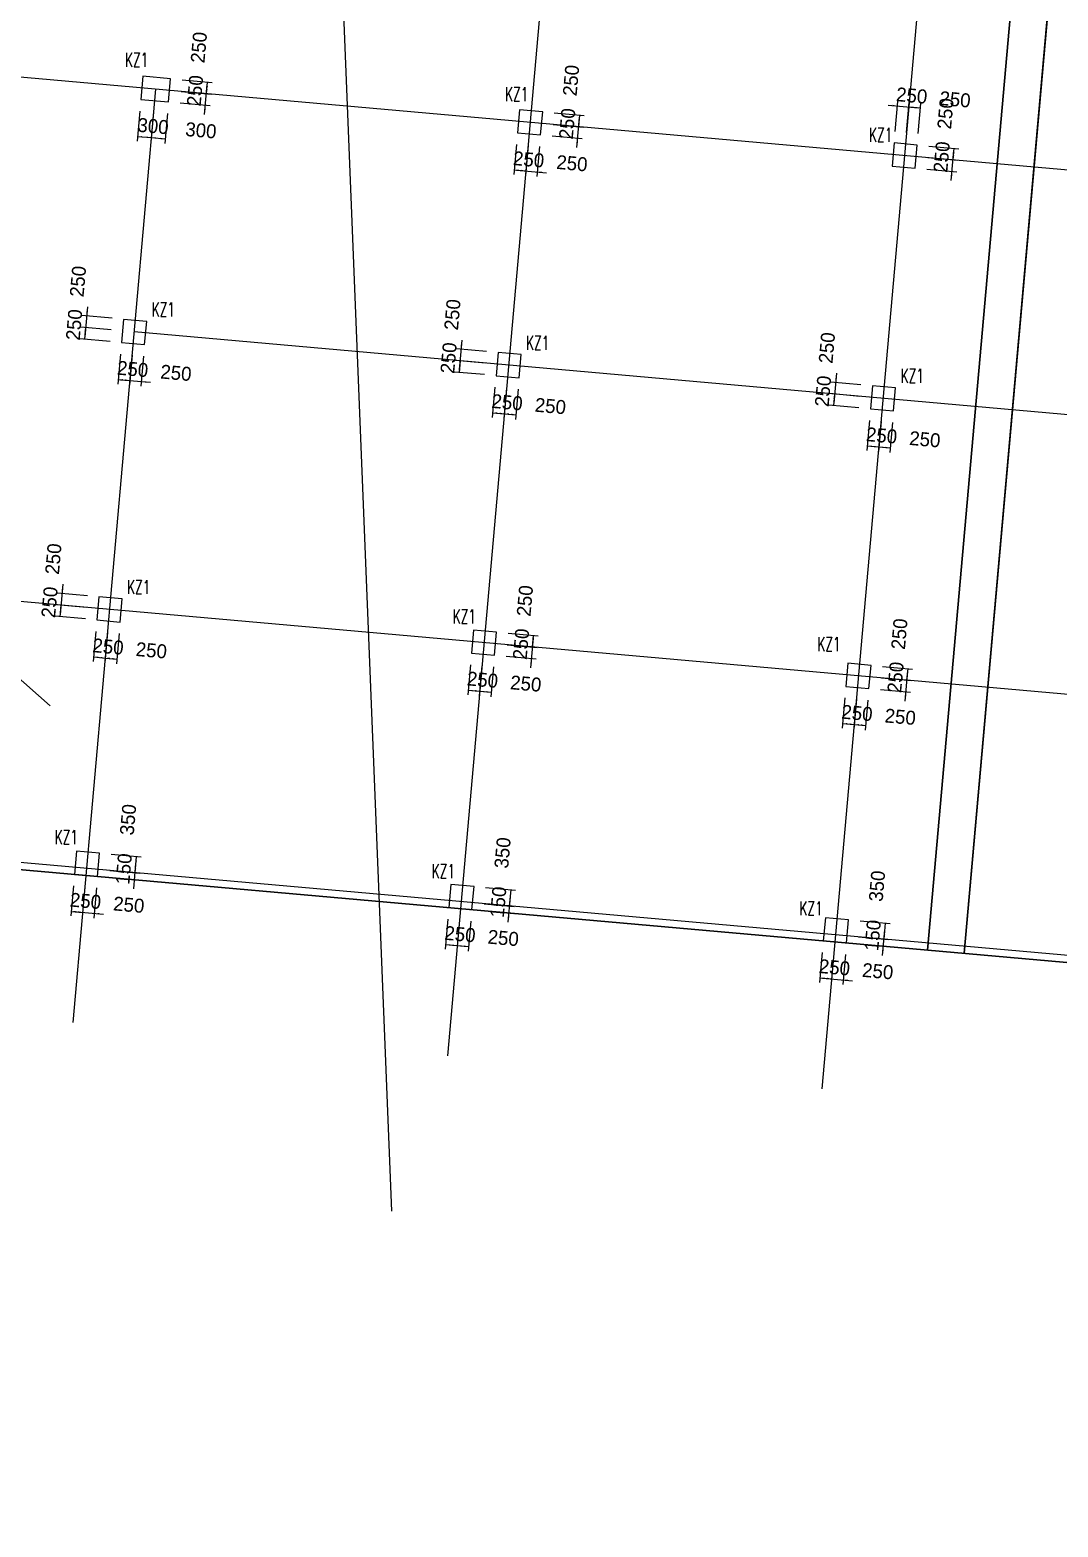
# Model space of a CAD drawing. Extents: x 387171 to 699106, y 11966 to 245688.
# Drawn here: x 500672 to 522824, y 42251 to 74493 of the extents above; entities that cross this region are included whole.
import ezdxf

# ---------------------------------------------------------------- set-up
doc = ezdxf.new("R2010")
doc.units = 0
doc.header["$LTSCALE"] = 100
doc.header["$MEASUREMENT"] = 0
for name, color, linetype in [('COLU', 7, 'Continuous'), ('DIM', 3, 'Continuous'), ('DOTE', 253, 'Continuous'), ('h后浇带', 51, 'Continuous'), ('NUM', 7, 'Continuous')]:
    doc.layers.add(name, color=color, linetype=linetype)
doc.styles.add('hztxt', font='hztxt')
doc.styles.get("Standard").update_dxf_attribs({"font": 'standard'})
doc.dimstyles.get("Standard").update_dxf_attribs({"dimtxt": 300, "dimasz": 100, "dimexe": 100, "dimexo": 250, "dimgap": 100, "dimtad": 0, "dimtoh": 1, "dimdec": 0, "dimdsep": 46, "dimcen": 0.09, "dimclrt": 7, "dimadec": 0, "dimazin": 0, "dimtfac": 1, "dimtdec": 4, "dimtofl": 0, "dimtmove": 0, "dimatfit": 3, "dimfxl": 1, "dimtolj": 1, "dimtzin": 0, "dimarcsym": 0})

# ---------------------------------------------------------------- blocks, each defined once
blk = doc.blocks.new('*D252')
at = {"layer": 'DIM', "color": 0, "linetype": 'ByBlock', "lineweight": -2}
for p, q in [((503038, 72747), (502980, 72100)), ((503336, 72721), (503279, 72073)), ((502989, 72199), (503288, 72173))]:
    blk.add_line(p, q, dxfattribs=at)
for points in [[(502989, 72199), (503090, 72207), (503087, 72174)], [(503288, 72173), (503187, 72165), (503190, 72198)]]:
    blk.add_solid(points, dxfattribs=at)
at = {"layer": 'DIM', "color": 7, "linetype": 'Continuous', "lineweight": -2, "insert": (503325, 72421), "char_height": 300, "width": 566.67, "attachment_point": 5, "rotation": 354.9316, "style": 'hztxt'}
blk.add_mtext('300', dxfattribs=at)
blk = doc.blocks.new('*D2790')
at = {"layer": 'DIM', "color": 0, "linetype": 'ByBlock', "lineweight": -2}
for p, q in [((503336, 72721), (503279, 72073)), ((503635, 72694), (503578, 72047)), ((503288, 72173), (503587, 72146))]:
    blk.add_line(p, q, dxfattribs=at)
for points in [[(503288, 72173), (503389, 72181), (503386, 72148)], [(503587, 72146), (503486, 72139), (503488, 72172)]]:
    blk.add_solid(points, dxfattribs=at)
at = {"layer": 'DIM', "color": 7, "linetype": 'Continuous', "lineweight": -2, "insert": (504357, 72329), "char_height": 300, "width": 566.67, "attachment_point": 5, "rotation": 354.9316, "style": 'hztxt'}
blk.add_mtext('300', dxfattribs=at)
blk = doc.blocks.new('*D2426')
at = {"layer": 'DIM', "color": 0, "linetype": 'ByBlock', "lineweight": -2}
for p, q in [((504436, 72673), (504494, 73321)), ((503906, 72921), (504554, 72864)), ((503928, 73170), (504576, 73113))]:
    blk.add_line(p, q, dxfattribs=at)
for points in [[(504476, 73122), (504468, 73223), (504502, 73220)], [(504454, 72873), (504462, 72772), (504429, 72775)]]:
    blk.add_solid(points, dxfattribs=at)
at = {"layer": 'DIM', "color": 7, "linetype": 'Continuous', "lineweight": -2, "insert": (504231, 73184), "char_height": 300, "width": 566.67, "attachment_point": 5, "rotation": 84.9316, "style": 'hztxt'}
blk.add_mtext('250', dxfattribs=at)
blk = doc.blocks.new('*D2344')
at = {"layer": 'DIM', "color": 0, "linetype": 'ByBlock', "lineweight": -2}
for p, q in [((503950, 73419), (504598, 73362)), ((504476, 73122), (504498, 73371)), ((503928, 73170), (504576, 73113))]:
    blk.add_line(p, q, dxfattribs=at)
for points in [[(504476, 73122), (504468, 73223), (504502, 73220)], [(504498, 73371), (504506, 73270), (504473, 73273)]]:
    blk.add_solid(points, dxfattribs=at)
at = {"layer": 'DIM', "color": 7, "linetype": 'Continuous', "lineweight": -2, "insert": (504313, 74116), "char_height": 300, "width": 566.67, "attachment_point": 5, "rotation": 84.9316, "style": 'hztxt'}
blk.add_mtext('250', dxfattribs=at)
blk = doc.blocks.new('*D640')
at = {"layer": 'DIM', "color": 0, "linetype": 'ByBlock', "lineweight": -2}
for p, q in [((511156, 72027), (511098, 71380)), ((511405, 72005), (511347, 71358)), ((511107, 71479), (511356, 71457))]:
    blk.add_line(p, q, dxfattribs=at)
for points in [[(511107, 71479), (511208, 71487), (511205, 71454)], [(511356, 71457), (511255, 71450), (511258, 71483)]]:
    blk.add_solid(points, dxfattribs=at)
at = {"layer": 'DIM', "color": 7, "linetype": 'Continuous', "lineweight": -2, "insert": (511418, 71703), "char_height": 300, "width": 566.67, "attachment_point": 5, "rotation": 354.9316, "style": 'hztxt'}
blk.add_mtext('250', dxfattribs=at)
blk = doc.blocks.new('*D244')
at = {"layer": 'DIM', "color": 0, "linetype": 'ByBlock', "lineweight": -2}
for p, q in [((511405, 72005), (511347, 71358)), ((511654, 71983), (511596, 71336)), ((511157, 71475), (511804, 71418))]:
    blk.add_line(p, q, dxfattribs=at)
for points in [[(511356, 71457), (511255, 71450), (511258, 71483)], [(511605, 71435), (511706, 71443), (511703, 71410)]]:
    blk.add_solid(points, dxfattribs=at)
at = {"layer": 'DIM', "color": 7, "linetype": 'Continuous', "lineweight": -2, "insert": (512351, 71620), "char_height": 300, "width": 566.67, "attachment_point": 5, "rotation": 354.9316, "style": 'hztxt'}
blk.add_mtext('250', dxfattribs=at)
blk = doc.blocks.new('*D165')
at = {"layer": 'DIM', "color": 0, "linetype": 'ByBlock', "lineweight": -2}
for p, q in [((512455, 71962), (512512, 72610)), ((511947, 72459), (512594, 72402)), ((511925, 72210), (512572, 72153))]:
    blk.add_line(p, q, dxfattribs=at)
for points in [[(512495, 72411), (512487, 72512), (512520, 72509)], [(512473, 72162), (512480, 72060), (512447, 72063)]]:
    blk.add_solid(points, dxfattribs=at)
at = {"layer": 'DIM', "color": 7, "linetype": 'Continuous', "lineweight": -2, "insert": (512249, 72473), "char_height": 300, "width": 566.67, "attachment_point": 5, "rotation": 84.9316, "style": 'hztxt'}
blk.add_mtext('250', dxfattribs=at)
blk = doc.blocks.new('*D2756')
at = {"layer": 'DIM', "color": 0, "linetype": 'ByBlock', "lineweight": -2}
for p, q in [((511969, 72708), (512616, 72651)), ((512495, 72411), (512517, 72660)), ((511947, 72459), (512594, 72402))]:
    blk.add_line(p, q, dxfattribs=at)
for points in [[(512517, 72660), (512525, 72558), (512491, 72561)], [(512495, 72411), (512487, 72512), (512520, 72509)]]:
    blk.add_solid(points, dxfattribs=at)
at = {"layer": 'DIM', "color": 7, "linetype": 'Continuous', "lineweight": -2, "insert": (512332, 73405), "char_height": 300, "width": 566.67, "attachment_point": 5, "rotation": 84.9316, "style": 'hztxt'}
blk.add_mtext('250', dxfattribs=at)
blk = doc.blocks.new('*D2320')
at = {"layer": 'DIM', "color": 0, "linetype": 'ByBlock', "lineweight": -2}
for p, q in [((519162, 72873), (519809, 72816)), ((519312, 72308), (519370, 72955)), ((519561, 72286), (519619, 72933))]:
    blk.add_line(p, q, dxfattribs=at)
for points in [[(519361, 72856), (519260, 72848), (519263, 72881)], [(519610, 72834), (519711, 72841), (519708, 72808)]]:
    blk.add_solid(points, dxfattribs=at)
at = {"layer": 'DIM', "color": 7, "linetype": 'Continuous', "lineweight": -2, "insert": (519672, 73079), "char_height": 300, "width": 566.67, "attachment_point": 5, "rotation": 354.9316, "style": 'hztxt'}
blk.add_mtext('250', dxfattribs=at)
blk = doc.blocks.new('*D2286')
at = {"layer": 'DIM', "color": 0, "linetype": 'ByBlock', "lineweight": -2}
for p, q in [((519561, 72286), (519619, 72933)), ((519810, 72264), (519868, 72911)), ((519610, 72834), (519859, 72812))]:
    blk.add_line(p, q, dxfattribs=at)
for points in [[(519610, 72834), (519711, 72841), (519708, 72808)], [(519859, 72812), (519758, 72804), (519761, 72837)]]:
    blk.add_solid(points, dxfattribs=at)
at = {"layer": 'DIM', "color": 7, "linetype": 'Continuous', "lineweight": -2, "insert": (520605, 72996), "char_height": 300, "width": 566.67, "attachment_point": 5, "rotation": 354.9316, "style": 'hztxt'}
blk.add_mtext('250', dxfattribs=at)
blk = doc.blocks.new('*D1807')
at = {"layer": 'DIM', "color": 0, "linetype": 'ByBlock', "lineweight": -2}
for p, q in [((520015, 71744), (520663, 71686)), ((520523, 71247), (520581, 71894)), ((519993, 71495), (520641, 71437))]:
    blk.add_line(p, q, dxfattribs=at)
for points in [[(520563, 71695), (520555, 71796), (520589, 71793)], [(520541, 71446), (520549, 71345), (520516, 71348)]]:
    blk.add_solid(points, dxfattribs=at)
at = {"layer": 'DIM', "color": 7, "linetype": 'Continuous', "lineweight": -2, "insert": (520318, 71757), "char_height": 300, "width": 566.67, "attachment_point": 5, "rotation": 84.9316, "style": 'hztxt'}
blk.add_mtext('250', dxfattribs=at)
blk = doc.blocks.new('*D1404')
at = {"layer": 'DIM', "color": 0, "linetype": 'ByBlock', "lineweight": -2}
for p, q in [((520037, 71993), (520685, 71935)), ((520563, 71695), (520585, 71944)), ((520015, 71744), (520663, 71686))]:
    blk.add_line(p, q, dxfattribs=at)
for points in [[(520585, 71944), (520593, 71843), (520560, 71846)], [(520563, 71695), (520555, 71796), (520589, 71793)]]:
    blk.add_solid(points, dxfattribs=at)
at = {"layer": 'DIM', "color": 7, "linetype": 'Continuous', "lineweight": -2, "insert": (520400, 72690), "char_height": 300, "width": 566.67, "attachment_point": 5, "rotation": 84.9316, "style": 'hztxt'}
blk.add_mtext('250', dxfattribs=at)
blk = doc.blocks.new('*D257')
at = {"layer": 'DIM', "color": 0, "linetype": 'ByBlock', "lineweight": -2}
for p, q in [((518047, 67099), (517990, 66452)), ((518577, 66851), (517930, 66909)), ((518555, 66602), (517908, 66660))]:
    blk.add_line(p, q, dxfattribs=at)
for points in [[(518030, 66900), (518022, 67001), (518055, 66998)], [(518007, 66651), (518015, 66550), (517982, 66553)]]:
    blk.add_solid(points, dxfattribs=at)
at = {"layer": 'DIM', "color": 7, "linetype": 'Continuous', "lineweight": -2, "insert": (517845, 67646), "char_height": 300, "width": 566.67, "attachment_point": 5, "rotation": 84.9316, "style": 'hztxt'}
blk.add_mtext('250', dxfattribs=at)
blk = doc.blocks.new('*D2803')
at = {"layer": 'DIM', "color": 0, "linetype": 'ByBlock', "lineweight": -2}
for p, q in [((518555, 66602), (517908, 66660)), ((518007, 66651), (517985, 66402)), ((518533, 66353), (517886, 66411))]:
    blk.add_line(p, q, dxfattribs=at)
for points in [[(517985, 66402), (517978, 66503), (518011, 66500)], [(518007, 66651), (518015, 66550), (517982, 66553)]]:
    blk.add_solid(points, dxfattribs=at)
at = {"layer": 'DIM', "color": 7, "linetype": 'Continuous', "lineweight": -2, "insert": (517762, 66713), "char_height": 300, "width": 566.67, "attachment_point": 5, "rotation": 84.9316, "style": 'hztxt'}
blk.add_mtext('250', dxfattribs=at)
blk = doc.blocks.new('*D2420')
at = {"layer": 'DIM', "color": 0, "linetype": 'ByBlock', "lineweight": -2}
for p, q in [((518760, 66082), (518703, 65435)), ((519009, 66060), (518952, 65413)), ((518712, 65534), (518961, 65512))]:
    blk.add_line(p, q, dxfattribs=at)
for points in [[(518712, 65534), (518813, 65542), (518810, 65509)], [(518961, 65512), (518860, 65505), (518862, 65538)]]:
    blk.add_solid(points, dxfattribs=at)
at = {"layer": 'DIM', "color": 7, "linetype": 'Continuous', "lineweight": -2, "insert": (519023, 65758), "char_height": 300, "width": 566.67, "attachment_point": 5, "rotation": 354.9316, "style": 'hztxt'}
blk.add_mtext('250', dxfattribs=at)
blk = doc.blocks.new('*D2337')
at = {"layer": 'DIM', "color": 0, "linetype": 'ByBlock', "lineweight": -2}
for p, q in [((519009, 66060), (518952, 65413)), ((519258, 66038), (519201, 65391)), ((518961, 65512), (519210, 65490))]:
    blk.add_line(p, q, dxfattribs=at)
for points in [[(518961, 65512), (519062, 65520), (519059, 65487)], [(519210, 65490), (519109, 65482), (519112, 65516)]]:
    blk.add_solid(points, dxfattribs=at)
at = {"layer": 'DIM', "color": 7, "linetype": 'Continuous', "lineweight": -2, "insert": (519955, 65675), "char_height": 300, "width": 566.67, "attachment_point": 5, "rotation": 354.9316, "style": 'hztxt'}
blk.add_mtext('250', dxfattribs=at)
blk = doc.blocks.new('*D1906')
at = {"layer": 'DIM', "color": 0, "linetype": 'ByBlock', "lineweight": -2}
for p, q in [((509979, 67815), (509921, 67167)), ((510509, 67567), (509862, 67624)), ((510487, 67318), (509840, 67375))]:
    blk.add_line(p, q, dxfattribs=at)
for points in [[(509961, 67616), (509953, 67717), (509987, 67714)], [(509939, 67367), (509947, 67265), (509914, 67268)]]:
    blk.add_solid(points, dxfattribs=at)
at = {"layer": 'DIM', "color": 7, "linetype": 'Continuous', "lineweight": -2, "insert": (509776, 68361), "char_height": 300, "width": 566.67, "attachment_point": 5, "rotation": 84.9316, "style": 'hztxt'}
blk.add_mtext('250', dxfattribs=at)
blk = doc.blocks.new('*D1455')
at = {"layer": 'DIM', "color": 0, "linetype": 'ByBlock', "lineweight": -2}
for p, q in [((510465, 67069), (509817, 67126)), ((510487, 67318), (509840, 67375)), ((509939, 67367), (509917, 67118))]:
    blk.add_line(p, q, dxfattribs=at)
for points in [[(509917, 67118), (509909, 67219), (509942, 67216)], [(509939, 67367), (509947, 67265), (509914, 67268)]]:
    blk.add_solid(points, dxfattribs=at)
at = {"layer": 'DIM', "color": 7, "linetype": 'Continuous', "lineweight": -2, "insert": (509694, 67429), "char_height": 300, "width": 566.67, "attachment_point": 5, "rotation": 84.9316, "style": 'hztxt'}
blk.add_mtext('250', dxfattribs=at)
blk = doc.blocks.new('*D1031')
at = {"layer": 'DIM', "color": 0, "linetype": 'ByBlock', "lineweight": -2}
for p, q in [((510692, 66798), (510634, 66150)), ((510941, 66776), (510883, 66128)), ((510643, 66250), (510892, 66228))]:
    blk.add_line(p, q, dxfattribs=at)
for points in [[(510643, 66250), (510744, 66258), (510741, 66225)], [(510892, 66228), (510791, 66220), (510794, 66253)]]:
    blk.add_solid(points, dxfattribs=at)
at = {"layer": 'DIM', "color": 7, "linetype": 'Continuous', "lineweight": -2, "insert": (510954, 66473), "char_height": 300, "width": 566.67, "attachment_point": 5, "rotation": 354.9316, "style": 'hztxt'}
blk.add_mtext('250', dxfattribs=at)
blk = doc.blocks.new('*D943')
at = {"layer": 'DIM', "color": 0, "linetype": 'ByBlock', "lineweight": -2}
for p, q in [((510941, 66776), (510883, 66128)), ((511190, 66754), (511132, 66106)), ((510892, 66228), (511141, 66206))]:
    blk.add_line(p, q, dxfattribs=at)
for points in [[(510892, 66228), (510993, 66236), (510990, 66203)], [(511141, 66206), (511040, 66198), (511043, 66231)]]:
    blk.add_solid(points, dxfattribs=at)
at = {"layer": 'DIM', "color": 7, "linetype": 'Continuous', "lineweight": -2, "insert": (511887, 66391), "char_height": 300, "width": 566.67, "attachment_point": 5, "rotation": 354.9316, "style": 'hztxt'}
blk.add_mtext('250', dxfattribs=at)
blk = doc.blocks.new('*D546')
at = {"layer": 'DIM', "color": 0, "linetype": 'ByBlock', "lineweight": -2}
for p, q in [((501911, 68530), (501853, 67883)), ((502419, 68034), (501771, 68091)), ((502441, 68283), (501793, 68340))]:
    blk.add_line(p, q, dxfattribs=at)
for points in [[(501893, 68331), (501885, 68432), (501918, 68429)], [(501871, 68082), (501879, 67981), (501845, 67984)]]:
    blk.add_solid(points, dxfattribs=at)
at = {"layer": 'DIM', "color": 7, "linetype": 'Continuous', "lineweight": -2, "insert": (501708, 69077), "char_height": 300, "width": 566.67, "attachment_point": 5, "rotation": 84.9316, "style": 'hztxt'}
blk.add_mtext('250', dxfattribs=at)
blk = doc.blocks.new('*D83')
at = {"layer": 'DIM', "color": 0, "linetype": 'ByBlock', "lineweight": -2}
for p, q in [((502419, 68034), (501771, 68091)), ((501871, 68082), (501849, 67833)), ((502397, 67785), (501749, 67842))]:
    blk.add_line(p, q, dxfattribs=at)
for points in [[(501871, 68082), (501879, 67981), (501845, 67984)], [(501849, 67833), (501841, 67934), (501874, 67931)]]:
    blk.add_solid(points, dxfattribs=at)
at = {"layer": 'DIM', "color": 7, "linetype": 'Continuous', "lineweight": -2, "insert": (501625, 68144), "char_height": 300, "width": 566.67, "attachment_point": 5, "rotation": 84.9316, "style": 'hztxt'}
blk.add_mtext('250', dxfattribs=at)
blk = doc.blocks.new('*D55')
at = {"layer": 'DIM', "color": 0, "linetype": 'ByBlock', "lineweight": -2}
for p, q in [((502624, 67513), (502566, 66866)), ((502873, 67491), (502815, 66844)), ((502575, 66966), (502824, 66944))]:
    blk.add_line(p, q, dxfattribs=at)
for points in [[(502575, 66966), (502676, 66973), (502673, 66940)], [(502824, 66944), (502723, 66936), (502726, 66969)]]:
    blk.add_solid(points, dxfattribs=at)
at = {"layer": 'DIM', "color": 7, "linetype": 'Continuous', "lineweight": -2, "insert": (502886, 67189), "char_height": 300, "width": 566.67, "attachment_point": 5, "rotation": 354.9316, "style": 'hztxt'}
blk.add_mtext('250', dxfattribs=at)
blk = doc.blocks.new('*D2614')
at = {"layer": 'DIM', "color": 0, "linetype": 'ByBlock', "lineweight": -2}
for p, q in [((502873, 67491), (502815, 66844)), ((503122, 67469), (503064, 66822)), ((502625, 66961), (503272, 66904))]:
    blk.add_line(p, q, dxfattribs=at)
for points in [[(502824, 66944), (502723, 66936), (502726, 66969)], [(503073, 66921), (503174, 66929), (503171, 66896)]]:
    blk.add_solid(points, dxfattribs=at)
at = {"layer": 'DIM', "color": 7, "linetype": 'Continuous', "lineweight": -2, "insert": (503819, 67106), "char_height": 300, "width": 566.67, "attachment_point": 5, "rotation": 354.9316, "style": 'hztxt'}
blk.add_mtext('250', dxfattribs=at)
blk = doc.blocks.new('*D2766')
at = {"layer": 'DIM', "color": 0, "linetype": 'ByBlock', "lineweight": -2}
for p, q in [((518230, 60106), (518173, 59458)), ((518479, 60084), (518422, 59436)), ((518182, 59558), (518431, 59536))]:
    blk.add_line(p, q, dxfattribs=at)
for points in [[(518182, 59558), (518283, 59566), (518280, 59532)], [(518431, 59536), (518329, 59528), (518332, 59561)]]:
    blk.add_solid(points, dxfattribs=at)
at = {"layer": 'DIM', "color": 7, "linetype": 'Continuous', "lineweight": -2, "insert": (518493, 59781), "char_height": 300, "width": 566.67, "attachment_point": 5, "rotation": 354.9316, "style": 'hztxt'}
blk.add_mtext('250', dxfattribs=at)
blk = doc.blocks.new('*D2384')
at = {"layer": 'DIM', "color": 0, "linetype": 'ByBlock', "lineweight": -2}
for p, q in [((518479, 60084), (518422, 59436)), ((518728, 60062), (518671, 59414)), ((518431, 59536), (518680, 59514))]:
    blk.add_line(p, q, dxfattribs=at)
for points in [[(518431, 59536), (518532, 59544), (518529, 59510)], [(518680, 59514), (518578, 59506), (518581, 59539)]]:
    blk.add_solid(points, dxfattribs=at)
at = {"layer": 'DIM', "color": 7, "linetype": 'Continuous', "lineweight": -2, "insert": (519425, 59699), "char_height": 300, "width": 566.67, "attachment_point": 5, "rotation": 354.9316, "style": 'hztxt'}
blk.add_mtext('250', dxfattribs=at)
blk = doc.blocks.new('*D2298')
at = {"layer": 'DIM', "color": 0, "linetype": 'ByBlock', "lineweight": -2}
for p, q in [((519529, 60041), (519587, 60688)), ((519021, 60538), (519669, 60480)), ((518999, 60288), (519647, 60231))]:
    blk.add_line(p, q, dxfattribs=at)
for points in [[(519569, 60489), (519561, 60590), (519595, 60587)], [(519547, 60240), (519555, 60139), (519522, 60142)]]:
    blk.add_solid(points, dxfattribs=at)
at = {"layer": 'DIM', "color": 7, "linetype": 'Continuous', "lineweight": -2, "insert": (519324, 60551), "char_height": 300, "width": 566.67, "attachment_point": 5, "rotation": 84.9316, "style": 'hztxt'}
blk.add_mtext('250', dxfattribs=at)
blk = doc.blocks.new('*D1862')
at = {"layer": 'DIM', "color": 0, "linetype": 'ByBlock', "lineweight": -2}
for p, q in [((519043, 60787), (519691, 60729)), ((519569, 60489), (519591, 60738)), ((519021, 60538), (519669, 60480))]:
    blk.add_line(p, q, dxfattribs=at)
for points in [[(519591, 60738), (519599, 60637), (519566, 60640)], [(519569, 60489), (519561, 60590), (519595, 60587)]]:
    blk.add_solid(points, dxfattribs=at)
at = {"layer": 'DIM', "color": 7, "linetype": 'Continuous', "lineweight": -2, "insert": (519406, 61484), "char_height": 300, "width": 566.67, "attachment_point": 5, "rotation": 84.9316, "style": 'hztxt'}
blk.add_mtext('250', dxfattribs=at)
blk = doc.blocks.new('*D1418')
at = {"layer": 'DIM', "color": 0, "linetype": 'ByBlock', "lineweight": -2}
for p, q in [((517744, 54627), (517687, 53980)), ((517993, 54605), (517936, 53958)), ((517696, 54079), (517945, 54057))]:
    blk.add_line(p, q, dxfattribs=at)
for points in [[(517696, 54079), (517797, 54087), (517794, 54054)], [(517945, 54057), (517844, 54050), (517847, 54083)]]:
    blk.add_solid(points, dxfattribs=at)
at = {"layer": 'DIM', "color": 7, "linetype": 'Continuous', "lineweight": -2, "insert": (518007, 54303), "char_height": 300, "width": 566.67, "attachment_point": 5, "rotation": 354.9316, "style": 'hztxt'}
blk.add_mtext('250', dxfattribs=at)
blk = doc.blocks.new('*D1381')
at = {"layer": 'DIM', "color": 0, "linetype": 'ByBlock', "lineweight": -2}
for p, q in [((517993, 54605), (517936, 53958)), ((518242, 54583), (518185, 53936)), ((517745, 54075), (518393, 54018))]:
    blk.add_line(p, q, dxfattribs=at)
for points in [[(517945, 54057), (517844, 54050), (517847, 54083)], [(518194, 54035), (518295, 54043), (518292, 54010)]]:
    blk.add_solid(points, dxfattribs=at)
at = {"layer": 'DIM', "color": 7, "linetype": 'Continuous', "lineweight": -2, "insert": (518939, 54220), "char_height": 300, "width": 566.67, "attachment_point": 5, "rotation": 354.9316, "style": 'hztxt'}
blk.add_mtext('250', dxfattribs=at)
blk = doc.blocks.new('*D906')
at = {"layer": 'DIM', "color": 0, "linetype": 'ByBlock', "lineweight": -2}
for p, q in [((518527, 54959), (519174, 54902)), ((519044, 54562), (519092, 55110)), ((518513, 54810), (519161, 54753))]:
    blk.add_line(p, q, dxfattribs=at)
for points in [[(519074, 54911), (519067, 55012), (519100, 55009)], [(519061, 54761), (519069, 54660), (519036, 54663)]]:
    blk.add_solid(points, dxfattribs=at)
at = {"layer": 'DIM', "color": 7, "linetype": 'Continuous', "lineweight": -2, "insert": (518831, 54994), "char_height": 300, "width": 476.67, "attachment_point": 5, "rotation": 84.9316, "style": 'hztxt'}
blk.add_mtext('150', dxfattribs=at)
blk = doc.blocks.new('*D503')
at = {"layer": 'DIM', "color": 0, "linetype": 'ByBlock', "lineweight": -2}
for p, q in [((518558, 55308), (519205, 55251)), ((519074, 54911), (519105, 55259)), ((518527, 54959), (519174, 54902))]:
    blk.add_line(p, q, dxfattribs=at)
for points in [[(519105, 55259), (519113, 55158), (519080, 55161)], [(519074, 54911), (519067, 55012), (519100, 55009)]]:
    blk.add_solid(points, dxfattribs=at)
at = {"layer": 'DIM', "color": 7, "linetype": 'Continuous', "lineweight": -2, "insert": (518925, 56055), "char_height": 300, "width": 566.67, "attachment_point": 5, "rotation": 84.9316, "style": 'hztxt'}
blk.add_mtext('350', dxfattribs=at)
blk = doc.blocks.new('*D422')
at = {"layer": 'DIM', "color": 0, "linetype": 'ByBlock', "lineweight": -2}
for p, q in [((510162, 60821), (510104, 60174)), ((510411, 60799), (510353, 60152)), ((510113, 60273), (510362, 60251))]:
    blk.add_line(p, q, dxfattribs=at)
for points in [[(510113, 60273), (510214, 60281), (510211, 60248)], [(510362, 60251), (510261, 60244), (510264, 60277)]]:
    blk.add_solid(points, dxfattribs=at)
at = {"layer": 'DIM', "color": 7, "linetype": 'Continuous', "lineweight": -2, "insert": (510424, 60497), "char_height": 300, "width": 566.67, "attachment_point": 5, "rotation": 354.9316, "style": 'hztxt'}
blk.add_mtext('250', dxfattribs=at)
blk = doc.blocks.new('*D8')
at = {"layer": 'DIM', "color": 0, "linetype": 'ByBlock', "lineweight": -2}
for p, q in [((510411, 60799), (510353, 60152)), ((510660, 60777), (510602, 60130)), ((510362, 60251), (510611, 60229))]:
    blk.add_line(p, q, dxfattribs=at)
for points in [[(510362, 60251), (510463, 60259), (510460, 60226)], [(510611, 60229), (510510, 60222), (510513, 60255)]]:
    blk.add_solid(points, dxfattribs=at)
at = {"layer": 'DIM', "color": 7, "linetype": 'Continuous', "lineweight": -2, "insert": (511357, 60414), "char_height": 300, "width": 566.67, "attachment_point": 5, "rotation": 354.9316, "style": 'hztxt'}
blk.add_mtext('250', dxfattribs=at)
blk = doc.blocks.new('*D2573')
at = {"layer": 'DIM', "color": 0, "linetype": 'ByBlock', "lineweight": -2}
for p, q in [((511461, 60756), (511519, 61404)), ((510931, 61004), (511578, 60947)), ((510953, 61253), (511600, 61196))]:
    blk.add_line(p, q, dxfattribs=at)
for points in [[(511501, 61205), (511493, 61306), (511526, 61303)], [(511479, 60955), (511487, 60854), (511453, 60857)]]:
    blk.add_solid(points, dxfattribs=at)
at = {"layer": 'DIM', "color": 7, "linetype": 'Continuous', "lineweight": -2, "insert": (511255, 61267), "char_height": 300, "width": 566.67, "attachment_point": 5, "rotation": 84.9316, "style": 'hztxt'}
blk.add_mtext('250', dxfattribs=at)
blk = doc.blocks.new('*D2535')
at = {"layer": 'DIM', "color": 0, "linetype": 'ByBlock', "lineweight": -2}
for p, q in [((510975, 61502), (511623, 61445)), ((511501, 61205), (511523, 61454)), ((510953, 61253), (511600, 61196))]:
    blk.add_line(p, q, dxfattribs=at)
for points in [[(511501, 61205), (511493, 61306), (511526, 61303)], [(511523, 61454), (511531, 61352), (511498, 61355)]]:
    blk.add_solid(points, dxfattribs=at)
at = {"layer": 'DIM', "color": 7, "linetype": 'Continuous', "lineweight": -2, "insert": (511338, 62199), "char_height": 300, "width": 566.67, "attachment_point": 5, "rotation": 84.9316, "style": 'hztxt'}
blk.add_mtext('250', dxfattribs=at)
blk = doc.blocks.new('*D2067')
at = {"layer": 'DIM', "color": 0, "linetype": 'ByBlock', "lineweight": -2}
for p, q in [((501381, 62554), (501323, 61906)), ((501911, 62306), (501263, 62363)), ((501889, 62057), (501241, 62114))]:
    blk.add_line(p, q, dxfattribs=at)
for points in [[(501363, 62355), (501355, 62456), (501388, 62453)], [(501341, 62106), (501349, 62005), (501315, 62007)]]:
    blk.add_solid(points, dxfattribs=at)
at = {"layer": 'DIM', "color": 7, "linetype": 'Continuous', "lineweight": -2, "insert": (501178, 63100), "char_height": 300, "width": 566.67, "attachment_point": 5, "rotation": 84.9316, "style": 'hztxt'}
blk.add_mtext('250', dxfattribs=at)
blk = doc.blocks.new('*D1653')
at = {"layer": 'DIM', "color": 0, "linetype": 'ByBlock', "lineweight": -2}
for p, q in [((501889, 62057), (501241, 62114)), ((501341, 62106), (501319, 61857)), ((501867, 61808), (501219, 61865))]:
    blk.add_line(p, q, dxfattribs=at)
for points in [[(501319, 61857), (501311, 61958), (501344, 61955)], [(501341, 62106), (501349, 62005), (501315, 62007)]]:
    blk.add_solid(points, dxfattribs=at)
at = {"layer": 'DIM', "color": 7, "linetype": 'Continuous', "lineweight": -2, "insert": (501095, 62168), "char_height": 300, "width": 566.67, "attachment_point": 5, "rotation": 84.9316, "style": 'hztxt'}
blk.add_mtext('250', dxfattribs=at)
blk = doc.blocks.new('*D1574')
at = {"layer": 'DIM', "color": 0, "linetype": 'ByBlock', "lineweight": -2}
for p, q in [((502093, 61537), (502036, 60889)), ((502342, 61515), (502285, 60867)), ((502045, 60989), (502294, 60967))]:
    blk.add_line(p, q, dxfattribs=at)
for points in [[(502045, 60989), (502146, 60997), (502143, 60964)], [(502294, 60967), (502193, 60959), (502196, 60992)]]:
    blk.add_solid(points, dxfattribs=at)
at = {"layer": 'DIM', "color": 7, "linetype": 'Continuous', "lineweight": -2, "insert": (502356, 61212), "char_height": 300, "width": 566.67, "attachment_point": 5, "rotation": 354.9316, "style": 'hztxt'}
blk.add_mtext('250', dxfattribs=at)
blk = doc.blocks.new('*D1145')
at = {"layer": 'DIM', "color": 0, "linetype": 'ByBlock', "lineweight": -2}
for p, q in [((502342, 61515), (502285, 60867)), ((502592, 61493), (502534, 60845)), ((502294, 60967), (502543, 60945))]:
    blk.add_line(p, q, dxfattribs=at)
for points in [[(502294, 60967), (502395, 60975), (502392, 60942)], [(502543, 60945), (502442, 60937), (502445, 60970)]]:
    blk.add_solid(points, dxfattribs=at)
at = {"layer": 'DIM', "color": 7, "linetype": 'Continuous', "lineweight": -2, "insert": (503289, 61130), "char_height": 300, "width": 566.67, "attachment_point": 5, "rotation": 354.9316, "style": 'hztxt'}
blk.add_mtext('250', dxfattribs=at)
blk = doc.blocks.new('*D687')
at = {"layer": 'DIM', "color": 0, "linetype": 'ByBlock', "lineweight": -2}
for p, q in [((509676, 55343), (509618, 54695)), ((509925, 55321), (509867, 54673)), ((509627, 54795), (509876, 54773))]:
    blk.add_line(p, q, dxfattribs=at)
for points in [[(509627, 54795), (509728, 54803), (509725, 54770)], [(509876, 54773), (509775, 54765), (509778, 54798)]]:
    blk.add_solid(points, dxfattribs=at)
at = {"layer": 'DIM', "color": 7, "linetype": 'Continuous', "lineweight": -2, "insert": (509939, 55018), "char_height": 300, "width": 566.67, "attachment_point": 5, "rotation": 354.9316, "style": 'hztxt'}
blk.add_mtext('250', dxfattribs=at)
blk = doc.blocks.new('*D285')
at = {"layer": 'DIM', "color": 0, "linetype": 'ByBlock', "lineweight": -2}
for p, q in [((509925, 55321), (509867, 54673)), ((510174, 55299), (510117, 54651)), ((509876, 54773), (510125, 54751))]:
    blk.add_line(p, q, dxfattribs=at)
for points in [[(509876, 54773), (509977, 54781), (509974, 54747)], [(510125, 54751), (510024, 54743), (510027, 54776)]]:
    blk.add_solid(points, dxfattribs=at)
at = {"layer": 'DIM', "color": 7, "linetype": 'Continuous', "lineweight": -2, "insert": (510871, 54936), "char_height": 300, "width": 566.67, "attachment_point": 5, "rotation": 354.9316, "style": 'hztxt'}
blk.add_mtext('250', dxfattribs=at)
blk = doc.blocks.new('*D209')
at = {"layer": 'DIM', "color": 0, "linetype": 'ByBlock', "lineweight": -2}
for p, q in [((510975, 55278), (511024, 55826)), ((510445, 55526), (511093, 55468)), ((510458, 55675), (511106, 55618))]:
    blk.add_line(p, q, dxfattribs=at)
for points in [[(510993, 55477), (511001, 55376), (510967, 55379)], [(511006, 55626), (510998, 55727), (511032, 55725)]]:
    blk.add_solid(points, dxfattribs=at)
at = {"layer": 'DIM', "color": 7, "linetype": 'Continuous', "lineweight": -2, "insert": (510763, 55710), "char_height": 300, "width": 476.67, "attachment_point": 5, "rotation": 84.9316, "style": 'hztxt'}
blk.add_mtext('150', dxfattribs=at)
blk = doc.blocks.new('*D2793')
at = {"layer": 'DIM', "color": 0, "linetype": 'ByBlock', "lineweight": -2}
for p, q in [((510489, 56024), (511137, 55966)), ((511006, 55626), (511037, 55975)), ((510458, 55675), (511106, 55618))]:
    blk.add_line(p, q, dxfattribs=at)
for points in [[(511037, 55975), (511045, 55874), (511012, 55877)], [(511006, 55626), (510998, 55727), (511032, 55725)]]:
    blk.add_solid(points, dxfattribs=at)
at = {"layer": 'DIM', "color": 7, "linetype": 'Continuous', "lineweight": -2, "insert": (510857, 56771), "char_height": 300, "width": 566.67, "attachment_point": 5, "rotation": 84.9316, "style": 'hztxt'}
blk.add_mtext('350', dxfattribs=at)
blk = doc.blocks.new('*D2386')
at = {"layer": 'DIM', "color": 0, "linetype": 'ByBlock', "lineweight": -2}
for p, q in [((501608, 56058), (501550, 55411)), ((501857, 56036), (501799, 55389)), ((501559, 55511), (501808, 55488))]:
    blk.add_line(p, q, dxfattribs=at)
for points in [[(501559, 55511), (501660, 55518), (501657, 55485)], [(501808, 55488), (501707, 55481), (501710, 55514)]]:
    blk.add_solid(points, dxfattribs=at)
at = {"layer": 'DIM', "color": 7, "linetype": 'Continuous', "lineweight": -2, "insert": (501870, 55734), "char_height": 300, "width": 566.67, "attachment_point": 5, "rotation": 354.9316, "style": 'hztxt'}
blk.add_mtext('250', dxfattribs=at)
blk = doc.blocks.new('*D2345')
at = {"layer": 'DIM', "color": 0, "linetype": 'ByBlock', "lineweight": -2}
for p, q in [((501857, 56036), (501799, 55389)), ((502106, 56014), (502048, 55367)), ((501609, 55506), (502256, 55449))]:
    blk.add_line(p, q, dxfattribs=at)
for points in [[(501808, 55488), (501707, 55481), (501710, 55514)], [(502057, 55466), (502158, 55474), (502155, 55441)]]:
    blk.add_solid(points, dxfattribs=at)
at = {"layer": 'DIM', "color": 7, "linetype": 'Continuous', "lineweight": -2, "insert": (502803, 55651), "char_height": 300, "width": 566.67, "attachment_point": 5, "rotation": 354.9316, "style": 'hztxt'}
blk.add_mtext('250', dxfattribs=at)
blk = doc.blocks.new('*D1865')
at = {"layer": 'DIM', "color": 0, "linetype": 'ByBlock', "lineweight": -2}
for p, q in [((502907, 55993), (502955, 56541)), ((502377, 56241), (503024, 56184)), ((502390, 56391), (503037, 56333))]:
    blk.add_line(p, q, dxfattribs=at)
for points in [[(502938, 56342), (502930, 56443), (502963, 56440)], [(502925, 56193), (502932, 56092), (502899, 56094)]]:
    blk.add_solid(points, dxfattribs=at)
at = {"layer": 'DIM', "color": 7, "linetype": 'Continuous', "lineweight": -2, "insert": (502694, 56425), "char_height": 300, "width": 476.67, "attachment_point": 5, "rotation": 84.9316, "style": 'hztxt'}
blk.add_mtext('150', dxfattribs=at)
blk = doc.blocks.new('*D1464')
at = {"layer": 'DIM', "color": 0, "linetype": 'ByBlock', "lineweight": -2}
for p, q in [((502421, 56739), (503068, 56682)), ((502938, 56342), (502969, 56691)), ((502390, 56391), (503037, 56333))]:
    blk.add_line(p, q, dxfattribs=at)
for points in [[(502938, 56342), (502930, 56443), (502963, 56440)], [(502969, 56691), (502976, 56590), (502943, 56592)]]:
    blk.add_solid(points, dxfattribs=at)
at = {"layer": 'DIM', "color": 7, "linetype": 'Continuous', "lineweight": -2, "insert": (502788, 57486), "char_height": 300, "width": 566.67, "attachment_point": 5, "rotation": 84.9316, "style": 'hztxt'}
blk.add_mtext('350', dxfattribs=at)
blk = doc.blocks.new('后浇带现场')
at = {"color": 6, "lineweight": 30}
for points in [[(703006, 581720), (706851, 625070)], [(703803, 581649), (707583, 624270)]]:
    blk.add_lwpolyline(points, dxfattribs=at)
at = {"layer": 'h后浇带', "color": 1}
for p, q in [((705657, 611605), (703006, 581720)), ((706457, 611569), (703803, 581649))]:
    blk.add_line(p, q, dxfattribs=at)

msp = doc.modelspace()

# ---------------------------------------------------------------- linework, layer by layer
at = {"color": 6, "lineweight": 30}
msp.add_lwpolyline([(476181.3, 232428.8), (494258.1, 233154.4), (494258.1, 231537.9), (540808.1, 231537.9), (540808.1, 232387.9), (590208.1, 232387.9), (590208.1, 232187.9), (593108.1, 232187.9), (593108.1, 230737.9), (608058.1, 230737.9), (608058.1, 231687.9), (648158.1, 231687.9), (648158.1, 230737.9), (657058.1, 230737.9), (657158.1, 196187.9), (658248.2, 196187.9), (663075.9, 83077.9), (659946, 47787.8), (654318.1, 48286.9), (653832.2, 42808.4), (496133.5, 56794.9), (482757.4, 68610.1), (476181.3, 232428.8)], dxfattribs=at)
at = {"layer": 'COLU'}
for points in [[(503059.6, 72996.4), (503657.3, 72943.3), (503701.4, 73441.4), (503103.8, 73494.4)], [(511177.7, 72276.4), (511675.8, 72232.2), (511720, 72730.2), (511221.9, 72774.4)], [(519246.1, 71560.8), (519744.1, 71516.6), (519788.3, 72014.6), (519290.2, 72058.8)], [(502645.6, 67762.5), (503143.7, 67718.3), (503187.8, 68216.3), (502689.8, 68260.5)], [(510713.9, 67046.9), (511212, 67002.7), (511256.2, 67500.8), (510758.1, 67544.9)], [(518782.3, 66331.3), (519280.3, 66287.1), (519324.5, 66785.2), (518826.4, 66829.3)], [(502115.5, 61785.9), (502613.6, 61741.8), (502657.8, 62239.8), (502159.7, 62284)], [(510183.9, 61070.3), (510681.9, 61026.2), (510726.1, 61524.2), (510228, 61568.4)], [(518252.2, 60354.8), (518750.3, 60310.6), (518794.4, 60808.6), (518296.4, 60852.8)], [(501629.7, 56307.4), (502127.7, 56263.3), (502171.9, 56761.3), (501673.8, 56805.5)], [(509698, 55591.8), (510196, 55547.7), (510240.2, 56045.7), (509742.2, 56089.9)], [(517766.3, 54876.3), (518264.4, 54832.1), (518308.5, 55330.1), (517810.5, 55374.3)]]:
    msp.add_lwpolyline(points, close=True, dxfattribs=at)
at = {"layer": 'DOTE'}
for p, q in [((506289.7, 103182.4), (508462.7, 49050.6)), ((513167.2, 91877.2), (509665.9, 52400.8)), ((521288.5, 91759.3), (517734.3, 51685.2)), ((598855.8, 64751.1), (495312.2, 73934.5)), ((503380.5, 73218.9), (501597.6, 53116.3)), ((488409.9, 71155.8), (501109, 59938.5)), ((662839, 53805.8), (502916.7, 67989.4)), ((662308.9, 47829.2), (489036.8, 63196.9)), ((661814.2, 42251.1), (496111.9, 56947.4))]:
    msp.add_line(p, q, dxfattribs=at)

# ---------------------------------------------------------------- block references
at = {"color": 3, "lineweight": 30}
msp.add_blockref('后浇带现场', (-182998.7, -527042.1), dxfattribs=at)

# ---------------------------------------------------------------- texts
at = {"layer": 'NUM', "color": 200, "width": 0.7}
for p in [(502717.8, 73698.7), (510909, 72961.7), (518753.5, 72082.4), (503293.9, 68322.4), (511362.2, 67606.8), (519430.6, 66891.2), (502763.8, 62345.9), (509779.2, 61708.2), (517635.8, 61114.2), (501203.1, 56960.1), (509330.5, 56228.8), (517252, 55426.3)]:
    msp.add_text('KZ1', height=300, dxfattribs=at).set_placement(p)

# ---------------------------------------------------------------- dimensions: what is measured, and where the dimension line sits
at = {"layer": 'DIM', "color": 200}
for p1, p2, distance, picture, middle in [((503679.4, 73192.4), (503701.4, 73441.4), -800, '*D2344', (504268.6, 73610)), ((511697.9, 72481.2), (511720, 72730.2), -800, '*D2756', (512287.1, 72898.9)), ((503657.3, 72943.3), (503679.4, 73192.4), -800, '*D2426', (504185.9, 72677.5)), ((519290.2, 72058.8), (519539.3, 72036.7), 800, '*D2320', (519165.8, 73124)), ((519539.3, 72036.7), (519788.3, 72014.6), 800, '*D2286', (520098.3, 73041.3)), ((503059.6, 72996.4), (503358.4, 72969.9), -800, '*D252', (502793.8, 72467.8)), ((503358.4, 72969.9), (503657.3, 72943.3), -800, '*D2790', (503825.9, 72376.2)), ((519766.2, 71765.6), (519788.3, 72014.6), -800, '*D1404', (520355.4, 72183.3)), ((511675.8, 72232.2), (511697.9, 72481.2), -800, '*D165', (512204.4, 71966.4)), ((511177.7, 72276.4), (511426.8, 72254.3), -800, '*D640', (510911.9, 71747.8)), ((511426.8, 72254.3), (511675.8, 72232.2), -800, '*D244', (511844.4, 71665.1)), ((519744.1, 71516.6), (519766.2, 71765.6), -800, '*D1807', (520272.7, 71250.8)), ((502689.8, 68260.5), (502667.7, 68011.5), -800, '*D546', (501663.2, 68570.5)), ((510758.1, 67544.9), (510736, 67295.9), -800, '*D1906', (509731.5, 67854.9)), ((502667.7, 68011.5), (502645.6, 67762.5), -800, '*D83', (501580.5, 67638)), ((502645.6, 67762.5), (502894.6, 67740.4), -800, '*D55', (502379.8, 67233.9)), ((502894.6, 67740.4), (503143.7, 67718.3), -800, '*D2614', (503312.3, 67151.2)), ((510736, 67295.9), (510713.9, 67046.9), -800, '*D1455', (509648.8, 66922.4)), ((518826.4, 66829.3), (518804.4, 66580.3), -800, '*D257', (517799.8, 67139.3)), ((510713.9, 67046.9), (510963, 67024.8), -800, '*D1031', (510448.1, 66518.3)), ((510963, 67024.8), (511212, 67002.7), -800, '*D943', (511380.6, 66435.6)), ((518804.4, 66580.3), (518782.3, 66331.3), -800, '*D2803', (517717.1, 66206.8)), ((518782.3, 66331.3), (519031.3, 66309.2), -800, '*D2420', (518516.5, 65802.7)), ((519031.3, 66309.2), (519280.3, 66287.1), -800, '*D2337', (519449, 65720)), ((502159.7, 62284), (502137.6, 62034.9), -800, '*D2067', (501133.1, 62594)), ((502137.6, 62034.9), (502115.5, 61785.9), -800, '*D1653', (501050.4, 61661.5)), ((510704, 61275.2), (510726.1, 61524.2), -800, '*D2535', (511293.2, 61692.8)), ((502115.5, 61785.9), (502364.6, 61763.8), -800, '*D1574', (501849.7, 61257.3)), ((502364.6, 61763.8), (502613.6, 61741.8), -800, '*D1145', (502782.2, 61174.6)), ((510681.9, 61026.2), (510704, 61275.2), -800, '*D2573', (511210.5, 60760.4)), ((518772.3, 60559.6), (518794.4, 60808.6), -800, '*D1862', (519361.5, 60977.3)), ((510183.9, 61070.3), (510432.9, 61048.3), -800, '*D422', (509918.1, 60541.8)), ((510432.9, 61048.3), (510681.9, 61026.2), -800, '*D8', (510850.6, 60459.1)), ((518750.3, 60310.6), (518772.3, 60559.6), -800, '*D2298', (519278.8, 60044.8)), ((518252.2, 60354.8), (518501.2, 60332.7), -800, '*D2766', (517986.4, 59826.2)), ((518501.2, 60332.7), (518750.3, 60310.6), -800, '*D2384', (518918.9, 59743.5)), ((502141, 56412.7), (502171.9, 56761.3), -800, '*D1464', (502739, 56929.9)), ((510209.3, 55697.1), (510240.2, 56045.7), -800, '*D2793', (510807.3, 56214.4)), ((502127.7, 56263.3), (502141, 56412.7), -800, '*D1865', (502657.7, 56013.5)), ((501629.7, 56307.4), (501878.7, 56285.3), -800, '*D2386', (501363.8, 55778.8)), ((501878.7, 56285.3), (502127.7, 56263.3), -800, '*D2345', (502296.3, 55696.1)), ((518277.6, 54981.5), (518308.5, 55330.1), -800, '*D503', (518875.6, 55498.8)), ((510196, 55547.7), (510209.3, 55697.1), -800, '*D209', (510726, 55297.9)), ((509698, 55591.8), (509947, 55569.8), -800, '*D687', (509432.2, 55063.3)), ((509947, 55569.8), (510196, 55547.7), -800, '*D285', (510364.7, 54980.6)), ((518264.4, 54832.1), (518277.6, 54981.5), -800, '*D906', (518794.4, 54582.4)), ((517766.3, 54876.3), (518015.3, 54854.2), -800, '*D1418', (517500.5, 54347.7)), ((518015.3, 54854.2), (518264.4, 54832.1), -800, '*D1381', (518433, 54265))]:
    dim = msp.add_aligned_dim(p1=p1, p2=p2, distance=distance, dimstyle='Standard', dxfattribs=at)
    dim.commit()
    dim.dimension.update_dxf_attribs({"geometry": picture, "text_midpoint": middle})

doc.saveas('drawing.dxf')
